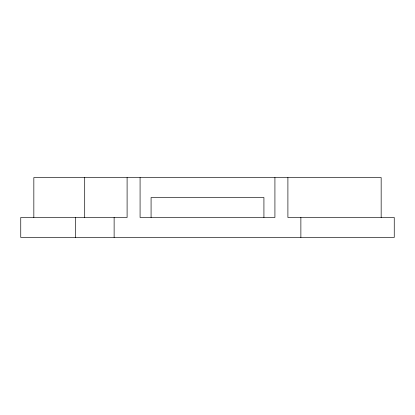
<?xml version="1.0" encoding="UTF-8"?>
<svg xmlns="http://www.w3.org/2000/svg" width="415" height="415" viewBox="0 0 415 415"><rect width="100%" height="100%" fill="white"/><g stroke="black" fill="none" stroke-linecap="round" stroke-linejoin="round"><path stroke-width="0.62" d="M381.162 217.481L381.162 177.558L33.838 177.558L33.838 217.481M300.875 217.481L300.875 237.442M287.901 177.558L287.901 217.481L394.25 217.481L394.25 237.442L20.75 237.442L20.75 217.481L127.099 217.481L127.099 177.558M274.922 177.558L274.922 217.481L140.078 217.481L140.078 177.558M263.924 217.481L263.924 197.519L151.076 197.519L151.076 217.481M114.125 217.481L114.125 237.442M84.702 177.558L84.702 217.481M75.447 217.481L75.447 237.442"/></g></svg>
